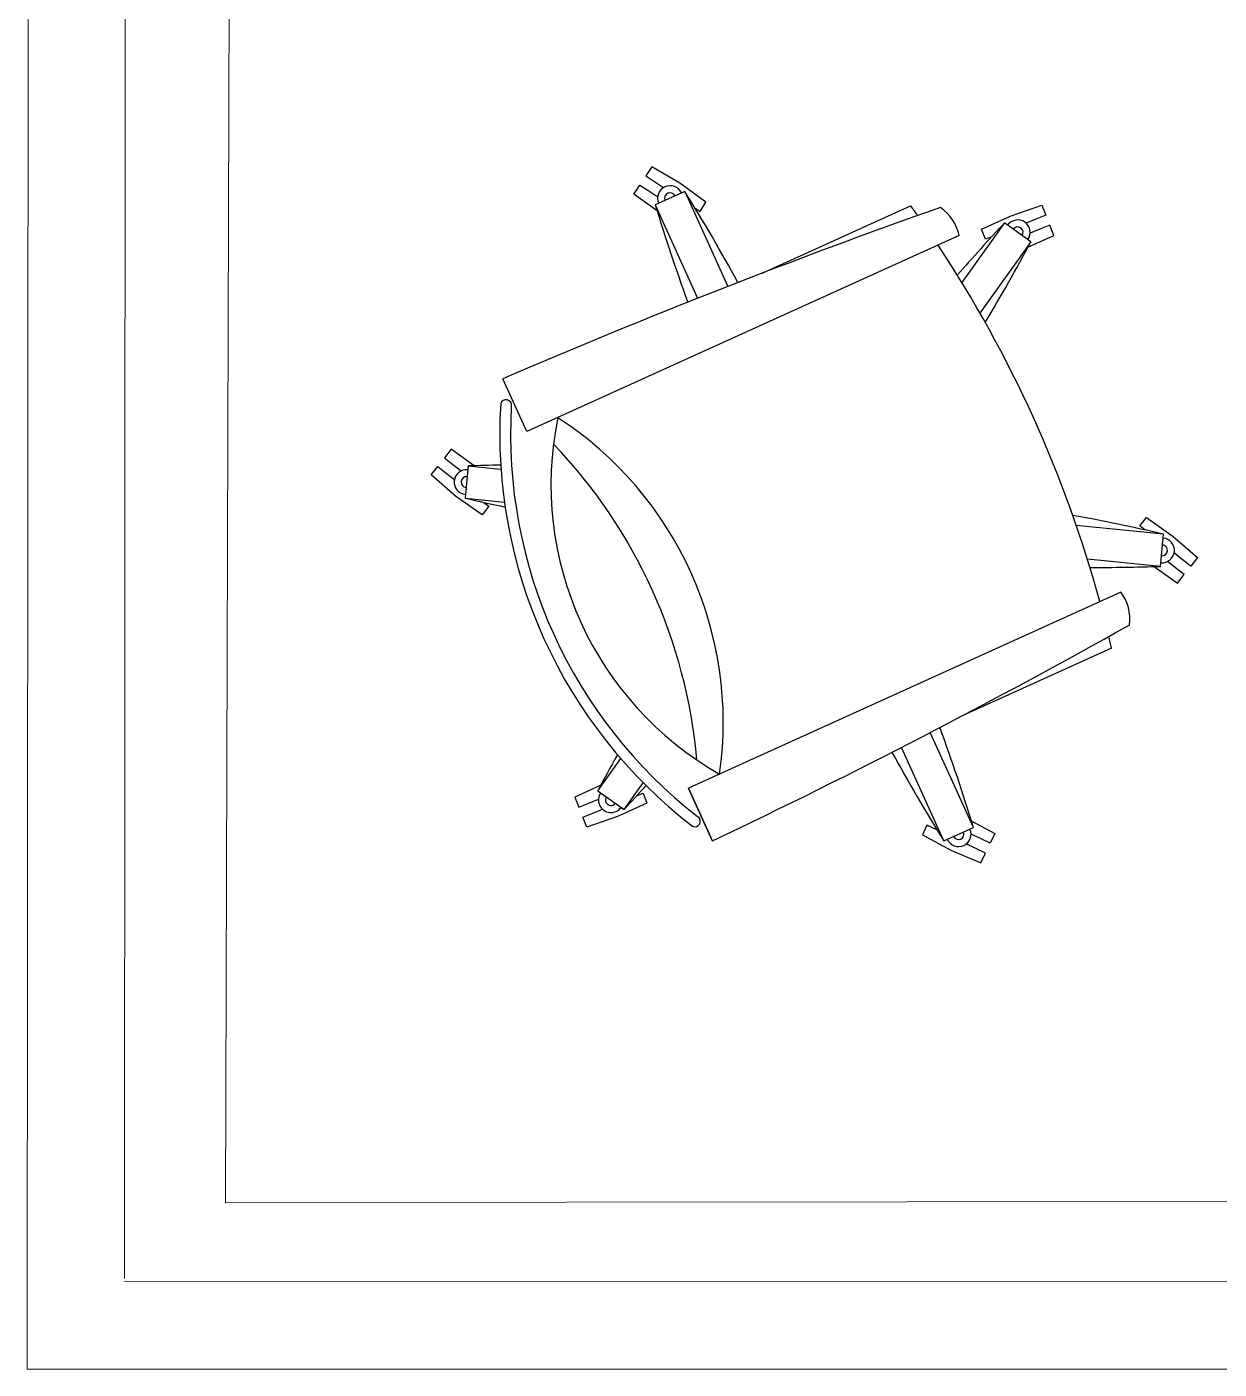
# Model space of a CAD drawing. Header units: inches. Extents: x 164.3 to 247.9, y 15.6 to 56.7.
# Drawn here: x 209.28 to 210.189, y 48.431 to 49.455 of the extents above; entities that cross this region are included whole.
import ezdxf

# ---------------------------------------------------------------- set-up
doc = ezdxf.new("R2010")
doc.units = ezdxf.units.IN
doc.header["$MEASUREMENT"] = 0
doc.layers.get('0').update_dxf_attribs({"lineweight": 0})
doc.layers.add('WALL 1 100', color=250, linetype='Continuous', lineweight=9)
doc.layers.add('провода', color=1, linetype='Continuous', lineweight=5)

msp = doc.modelspace()

# ---------------------------------------------------------------- linework, layer by layer
at = {"color": 7, "linetype": 'ByBlock', "lineweight": -2}
for p, q in [((209.7564, 49.3485), (209.7519, 49.3416)), ((209.7778, 49.336), (209.7564, 49.3485)), ((209.7429, 49.3277), (209.7474, 49.3347)), ((209.7474, 49.3347), (209.7543, 49.3302)), ((209.7519, 49.3416), (209.7588, 49.3371)), ((209.7588, 49.3371), (209.7655, 49.3327)), ((209.7978, 49.3216), (209.7778, 49.336)), ((209.7605, 49.315), (209.7429, 49.3277)), ((209.7543, 49.3302), (209.761, 49.3258)), ((209.7816, 49.3298), (209.7591, 49.3195)), ((209.7816, 49.3298), (209.8145, 49.2573)), ((209.7591, 49.3195), (209.7914, 49.2483)), ((209.7893, 49.3173), (209.7933, 49.3146)), ((209.7933, 49.3146), (209.7978, 49.3216)), ((209.8401, 49.2672), (209.9539, 49.3189)), ((210.0305, 49.3112), (210.0539, 49.3193)), ((210.0539, 49.3193), (210.057, 49.3116)), ((210.0255, 49.3058), (209.9929, 49.2603)), ((210.008, 49.3009), (210.0305, 49.3112)), ((210.0456, 49.2914), (210.0255, 49.3058)), ((210.0494, 49.3086), (210.042, 49.3056)), ((210.057, 49.3116), (210.0494, 49.3086)), ((210.0601, 49.304), (210.0524, 49.3009)), ((210.0631, 49.2963), (210.0601, 49.304)), ((209.991, 49.2961), (209.6612, 49.1465)), ((210.0456, 49.2914), (210.0067, 49.237)), ((210.0111, 49.2933), (210.008, 49.3009)), ((210.0156, 49.2951), (210.0111, 49.2933)), ((210.0434, 49.2873), (210.0631, 49.2963)), ((210.0524, 49.3009), (210.045, 49.298)), ((209.6612, 49.1465), (209.6429, 49.1868)), ((209.6035, 49.133), (209.5984, 49.1265)), ((209.6211, 49.1204), (209.6035, 49.133)), ((209.5882, 49.1136), (209.5933, 49.12)), ((209.5933, 49.12), (209.5997, 49.1149)), ((209.5984, 49.1265), (209.6048, 49.1214)), ((209.6048, 49.1214), (209.6111, 49.1165)), ((209.6164, 49.1203), (209.614, 49.0957)), ((209.6164, 49.1203), (209.6414, 49.1178)), ((209.6068, 49.0973), (209.5882, 49.1136)), ((209.5997, 49.1149), (209.606, 49.11)), ((209.627, 49.083), (209.6068, 49.0973)), ((209.614, 49.0957), (209.6441, 49.0927)), ((209.6321, 49.0895), (209.627, 49.083)), ((209.6283, 49.0924), (209.6321, 49.0895)), ((210.1288, 49.0745), (210.1339, 49.0809)), ((210.1339, 49.0809), (210.1541, 49.0666)), ((210.1469, 49.0682), (210.0803, 49.0748)), ((210.1326, 49.0715), (210.1288, 49.0745)), ((210.1444, 49.0436), (210.1469, 49.0682)), ((210.1541, 49.0666), (210.1727, 49.0504)), ((210.1444, 49.0436), (210.0887, 49.0491)), ((210.156, 49.0425), (210.1498, 49.0474)), ((210.1611, 49.049), (210.1549, 49.0539)), ((210.1676, 49.0439), (210.1611, 49.049)), ((210.1727, 49.0504), (210.1676, 49.0439)), ((210.1397, 49.0435), (210.1574, 49.0309)), ((210.1625, 49.0374), (210.156, 49.0425)), ((210.1574, 49.0309), (210.1625, 49.0374)), ((210.1143, 49.0241), (209.7845, 48.8745)), ((210.1071, 48.9812), (209.9933, 48.9296)), ((210.0018, 48.8444), (209.9689, 48.9168)), ((209.9793, 48.8342), (209.9469, 48.9055)), ((209.7153, 48.8725), (209.7328, 48.897)), ((209.7175, 48.8766), (209.6978, 48.8676)), ((209.7153, 48.8725), (209.7354, 48.8581)), ((209.7354, 48.8581), (209.75, 48.8785)), ((209.7845, 48.8745), (209.8028, 48.8341)), ((209.8028, 48.8341), (209.7845, 48.8745)), ((209.6978, 48.8676), (209.7008, 48.8599)), ((209.7008, 48.8599), (209.7085, 48.863)), ((209.7085, 48.863), (209.7159, 48.866)), ((209.7528, 48.863), (209.7303, 48.8527)), ((209.7453, 48.8688), (209.7498, 48.8706)), ((209.7498, 48.8706), (209.7528, 48.863)), ((209.7039, 48.8523), (209.7115, 48.8554)), ((209.7069, 48.8446), (209.7039, 48.8523)), ((209.7303, 48.8527), (209.7069, 48.8446)), ((209.7115, 48.8554), (209.7189, 48.8583)), ((209.9664, 48.8462), (209.9629, 48.8388)), ((209.9739, 48.8426), (209.9664, 48.8462)), ((209.9741, 48.8425), (209.9739, 48.8426)), ((209.9793, 48.8342), (210.0018, 48.8444)), ((210.0002, 48.8495), (210.0181, 48.8398)), ((209.9629, 48.8388), (209.9847, 48.827)), ((210.0036, 48.8285), (209.9964, 48.8319)), ((210.0072, 48.8359), (210, 48.8393)), ((210.0146, 48.8324), (210.0072, 48.8359)), ((210.0181, 48.8398), (210.0146, 48.8324)), ((209.9847, 48.827), (210.0075, 48.8175)), ((210.0111, 48.8249), (210.0036, 48.8285)), ((210.0075, 48.8175), (210.0111, 48.8249))]:
    msp.add_line(p, q, dxfattribs=at)
for centre, radius, start, end in [((209.7704, 49.3247), 0.00947, 24.3965, 204.3965), ((209.7704, 49.3247), 0.00412, 24.3965, 204.3965), ((208.528, 48.5511), 1.4758, 28.7215, 31.8442), ((211.7527, 44.2938), 5.3285, 109.4705, 113.3247), ((211.1708, 49.7498), 1.4758, 196.9487, 199.9895), ((209.1912, 48.7694), 0.9401, 35.2138, 35.7705), ((209.9566, 49.2886), 0.0352, 12.2347, 55.4009), ((211.104, 48.2984), 1.4758, 136.9487, 139.0395), ((210.0356, 49.2986), 0.00947, 324.3965, 144.3965), ((210.0356, 49.2986), 0.00412, 324.3965, 144.3965), ((208.7445, 49.9878), 1.4758, 329.0968, 331.8442), ((209.1912, 48.7694), 0.9401, 15.2562, 33.5367), ((209.6453, 49.1667), 0.00418, 347.3236, 165.7074), ((210.0183, 49.1445), 0.3778, 176.4651, 232.3278), ((210.0183, 49.1445), 0.3696, 176.6893, 232.1037), ((209.9336, 49.1061), 0.254, 168.3876, 240.4053), ((209.534, 48.9248), 0.277, 351.7786, 57.0143), ((209.3931, 48.8609), 0.3993, 5.0353, 43.7576), ((209.6152, 49.108), 0.00947, 84.3965, 264.3965), ((209.6639, 47.6453), 1.4758, 90.8811, 91.8442), ((209.6152, 49.108), 0.00412, 84.3965, 264.3965), ((209.9473, 50.5334), 1.4758, 256.9487, 258.1646), ((209.8136, 47.6306), 1.4758, 76.9487, 79.6961), ((210.1457, 49.0559), 0.00947, 264.3965, 84.3965), ((210.1457, 49.0559), 0.00412, 264.3965, 84.3965), ((210.0969, 50.5187), 1.4758, 269.7534, 271.8442), ((210.086, 49.0031), 0.0352, 353.392, 36.5582), ((207.5115, 53.6449), 5.3285, 295.4682, 299.3224), ((209.1912, 48.7694), 0.9401, 13.0224, 13.5791), ((208.5901, 48.4142), 1.4758, 16.9487, 20.0714), ((211.0164, 48.1761), 1.4758, 150.6283, 151.8442), ((211.2329, 49.6128), 1.4758, 208.8034, 211.8442), ((208.6569, 49.8656), 1.4758, 316.9487, 317.9118), ((209.7253, 48.8653), 0.00947, 144.3965, 324.3965), ((209.7253, 48.8653), 0.00412, 144.3965, 324.3965), ((209.7893, 48.8492), 0.00418, 243.0855, 61.4693), ((209.9905, 48.8393), 0.00947, 204.3965, 24.3965), ((209.9905, 48.8393), 0.00412, 204.3965, 24.3965)]:
    msp.add_arc(centre, radius, start, end, dxfattribs=at)
at = {"layer": 'WALL 1 100', "color": 0}
for p, q in [((209.2861, 56.6519), (209.28, 48.4314)), ((209.4435, 52.3736), (209.4312, 48.5578)), ((228.152, 48.5785), (209.4313, 48.5582)), ((228.1488, 48.4311), (209.2798, 48.4311))]:
    msp.add_line(p, q, dxfattribs=at)
at = {"layer": 'провода', "color": 1}
for p, q in [((209.3542, 48.5002), (209.3564, 52.5198)), ((209.354, 48.4981), (222.3024, 48.4958))]:
    msp.add_line(p, q, dxfattribs=at)

doc.saveas('drawing.dxf')
